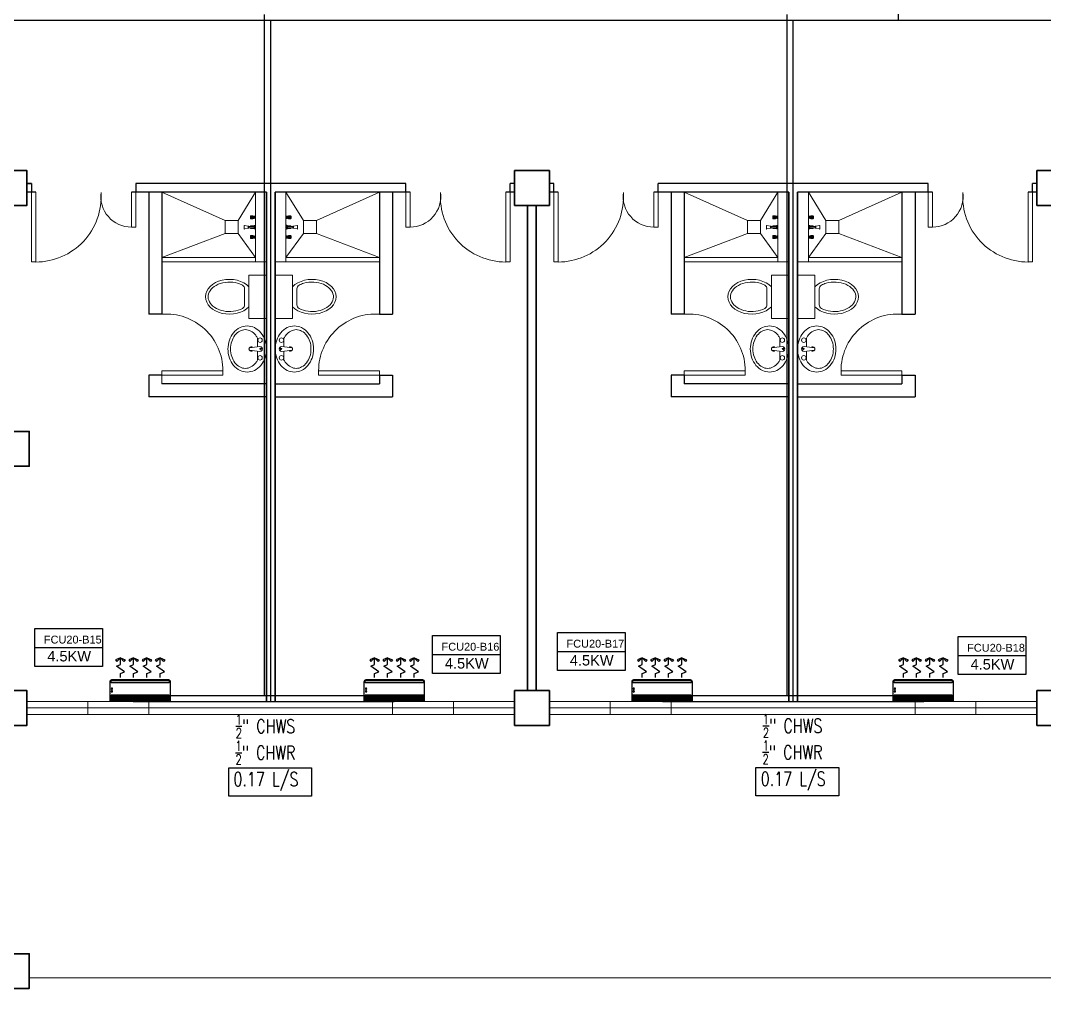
# Model space of a CAD drawing. Header units: millimetres. Extents: x 5 to 430, y 3 to 339.
# Drawn here: x 31.17 to 42.93, y 80.74 to 91.87 of the extents above; entities that cross this region are included whole.
import ezdxf

# ---------------------------------------------------------------- set-up
doc = ezdxf.new("R2010")
doc.units = ezdxf.units.MM
doc.header["$MEASUREMENT"] = 0
for name, color, linetype in [('AIR', 7, 'Continuous'), ('fcu line', 7, 'Continuous'), ('fcu return', 7, 'Continuous'), ('Legends', 7, 'Continuous'), ('pipe label', 7, 'Continuous')]:
    doc.layers.add(name, color=color, linetype=linetype)
doc.styles.add('Arch-Dim', font='simplex.shx', dxfattribs={"width": 0.75})
doc.styles.get("Standard").update_dxf_attribs({"font": 'arial.ttf'})

# ---------------------------------------------------------------- blocks, each defined once
blk = doc.blocks.new('CARRIER-S30-32 (FCD)')
at = {"layer": 'AIR'}
for p, q in [((0.825, -0.05), (-0.825, -0.05)), ((0.825, -0.075), (-0.825, -0.075)), ((0.825, -0.1), (-0.825, -0.1)), ((0.825, -0.125), (-0.825, -0.125)), ((0.825, -0.15), (-0.825, -0.15)), ((-0.6, -0.025), (-0.6, -0.175)), ((-0.4, -0.025), (-0.4, -0.175)), ((-0.2, -0.025), (-0.2, -0.175)), ((0, -0.025), (0, -0.175)), ((0.2, -0.025), (0.2, -0.175)), ((0.4, -0.025), (0.4, -0.175)), ((0.6, -0.025), (0.6, -0.175))]:
    blk.add_line(p, q, dxfattribs=at)
for points in [[(-0.8, -0.62), (0.8, -0.62, 0.414214), (0.85, -0.57), (0.85, 0), (-0.85, 0), (-0.85, -0.57, 0.414214)], [(-0.8, -0.595), (0.8, -0.595, 0.414214), (0.825, -0.57), (0.825, -0.525), (-0.825, -0.525), (-0.825, -0.57, 0.414214)]]:
    blk.add_lwpolyline(points, format="xyb", close=True, dxfattribs=at)
for points in [[(-0.825, -0.025), (0.825, -0.025), (0.825, -0.175), (-0.825, -0.175)], [(-0.664, -1.134), (-0.562, -1.239), (-0.697, -1.177)], [(-0.461, -1.134), (-0.562, -1.239), (-0.428, -1.177)], [(-0.289, -1.134), (-0.188, -1.239), (-0.322, -1.177)], [(-0.086, -1.134), (-0.188, -1.239), (-0.053, -1.177)], [(0.086, -1.134), (0.187, -1.239), (0.053, -1.177)], [(0.289, -1.134), (0.187, -1.239), (0.322, -1.177)], [(0.461, -1.134), (0.562, -1.239), (0.428, -1.177)], [(0.664, -1.134), (0.562, -1.239), (0.697, -1.177)]]:
    blk.add_lwpolyline(points, close=True, dxfattribs=at)
for points in [[(-0.562, -0.678), (-0.562, -0.794), (-0.44, -0.843), (-0.667, -0.996), (-0.562, -1.044), (-0.562, -1.239)], [(-0.188, -0.678), (-0.188, -0.794), (-0.065, -0.843), (-0.292, -0.996), (-0.188, -1.044), (-0.188, -1.239)], [(0.187, -0.678), (0.187, -0.794), (0.31, -0.843), (0.083, -0.996), (0.187, -1.044), (0.187, -1.239)], [(0.562, -0.678), (0.562, -0.794), (0.685, -0.843), (0.458, -0.996), (0.562, -1.044), (0.562, -1.239)]]:
    blk.add_lwpolyline(points, dxfattribs=at)
for centre in [(-0.8, -0.285), (-0.8, -0.36)]:
    blk.add_circle(centre, 0.0187, dxfattribs=at)

msp = doc.modelspace()

# ---------------------------------------------------------------- linework, layer by layer
at = {"color": 8, "lineweight": 25}
for p, q in [((31.291, 89.992), (31.241, 89.992)), ((31.241, 89.992), (31.291, 89.992)), ((31.291, 89.992), (31.291, 89.892)), ((35.591, 89.992), (32.491, 89.992)), ((32.491, 89.992), (32.491, 89.892)), ((35.591, 89.892), (35.591, 89.992)), ((36.841, 89.992), (36.791, 89.992)), ((36.791, 89.892), (36.791, 89.992)), ((37.291, 89.992), (37.241, 89.992)), ((37.291, 89.892), (37.291, 89.992)), ((40.091, 89.992), (38.491, 89.992)), ((38.491, 89.892), (38.491, 89.992)), ((41.591, 89.992), (39.991, 89.992)), ((41.591, 89.892), (41.591, 89.992)), ((42.841, 89.992), (42.791, 89.992)), ((42.791, 89.892), (42.791, 89.992)), ((31.341, 89.892), (31.241, 89.892)), ((33.991, 89.892), (32.441, 89.892)), ((33.991, 84.042), (33.991, 89.892)), ((33.991, 89.892), (33.991, 84.042)), ((34.091, 84.042), (34.091, 89.892)), ((34.091, 89.892), (34.091, 84.042)), ((35.641, 89.892), (34.091, 89.892)), ((36.841, 89.892), (36.741, 89.892)), ((37.341, 89.892), (37.241, 89.892)), ((39.991, 89.892), (38.441, 89.892)), ((39.991, 84.042), (39.991, 89.892)), ((39.991, 89.892), (39.991, 84.042)), ((40.091, 84.042), (40.091, 89.892)), ((40.091, 89.892), (40.091, 84.042)), ((41.641, 89.892), (40.091, 89.892)), ((42.841, 89.892), (42.741, 89.892)), ((36.991, 84.167), (36.991, 89.742)), ((36.991, 89.742), (36.991, 84.167)), ((37.091, 84.167), (37.091, 89.742)), ((37.091, 89.742), (37.091, 84.167)), ((33.991, 87.506), (33.991, 89.456))]:
    msp.add_line(p, q, dxfattribs=at)
at = {"color": 8, "lineweight": 25, "ltscale": 0.3}
for p, q in [((32.641, 89.892), (32.641, 88.492)), ((32.791, 89.892), (32.791, 88.492)), ((35.291, 89.892), (35.291, 88.492)), ((35.441, 89.892), (35.441, 88.492)), ((38.641, 89.892), (38.641, 88.492)), ((38.791, 89.892), (38.791, 88.492)), ((41.291, 89.892), (41.291, 88.492)), ((41.441, 89.892), (41.441, 88.492)), ((32.791, 88.492), (32.641, 88.492)), ((35.291, 88.492), (35.441, 88.492)), ((38.791, 88.492), (38.641, 88.492)), ((41.291, 88.492), (41.441, 88.492)), ((32.641, 87.792), (32.641, 87.542)), ((32.791, 87.792), (32.641, 87.792)), ((35.291, 87.792), (35.291, 87.692)), ((35.291, 87.792), (35.441, 87.792)), ((35.441, 87.792), (35.441, 87.542)), ((38.641, 87.792), (38.641, 87.542)), ((38.791, 87.792), (38.641, 87.792)), ((38.791, 87.792), (38.791, 87.692)), ((41.291, 87.792), (41.291, 87.692)), ((41.291, 87.792), (41.441, 87.792)), ((41.441, 87.792), (41.441, 87.542)), ((33.991, 87.692), (32.791, 87.692)), ((34.091, 87.692), (35.291, 87.692)), ((39.991, 87.692), (38.791, 87.692)), ((40.091, 87.692), (41.291, 87.692)), ((33.991, 87.542), (32.641, 87.542)), ((34.091, 87.542), (35.441, 87.542)), ((39.991, 87.542), (38.641, 87.542)), ((40.091, 87.542), (41.441, 87.542))]:
    msp.add_line(p, q, dxfattribs=at)
at = {"color": 8, "lineweight": 9}
for p, q in [((33.866, 89.892), (32.791, 89.892)), ((33.866, 89.892), (33.866, 89.092)), ((34.216, 89.892), (34.216, 89.092)), ((39.866, 89.892), (39.866, 89.092)), ((40.216, 89.892), (40.216, 89.092)), ((33.807, 89.618), (33.807, 89.592)), ((33.807, 89.618), (33.809, 89.618)), ((33.807, 89.592), (33.809, 89.592)), ((33.809, 89.618), (33.811, 89.622)), ((33.809, 89.618), (33.809, 89.592)), ((33.809, 89.592), (33.811, 89.589)), ((33.811, 89.622), (33.811, 89.589)), ((33.811, 89.622), (33.833, 89.622)), ((33.811, 89.589), (33.833, 89.589)), ((33.82, 89.618), (33.832, 89.618)), ((33.82, 89.611), (33.832, 89.611)), ((33.82, 89.599), (33.832, 89.599)), ((33.82, 89.592), (33.832, 89.592)), ((33.833, 89.622), (33.837, 89.62)), ((33.833, 89.618), (33.833, 89.611)), ((33.833, 89.592), (33.833, 89.599)), ((33.833, 89.589), (33.837, 89.591)), ((33.839, 89.619), (33.845, 89.619)), ((33.839, 89.591), (33.845, 89.591)), ((33.845, 89.619), (33.847, 89.618)), ((33.845, 89.619), (33.845, 89.591)), ((33.845, 89.591), (33.847, 89.592)), ((33.847, 89.618), (33.847, 89.592)), ((33.859, 89.617), (33.847, 89.617)), ((33.859, 89.594), (33.847, 89.594)), ((33.865, 89.622), (33.859, 89.619)), ((33.859, 89.619), (33.859, 89.592)), ((33.865, 89.588), (33.859, 89.592)), ((33.86, 89.509), (33.866, 89.521)), ((33.865, 89.622), (33.865, 89.588)), ((33.865, 89.622), (33.866, 89.622)), ((33.865, 89.588), (33.866, 89.588)), ((33.866, 89.622), (33.866, 89.588)), ((33.866, 89.521), (33.866, 89.463)), ((34.216, 89.622), (34.216, 89.588)), ((34.217, 89.622), (34.216, 89.622)), ((34.217, 89.588), (34.216, 89.588)), ((34.222, 89.509), (34.216, 89.521)), ((34.216, 89.521), (34.216, 89.463)), ((34.217, 89.622), (34.217, 89.588)), ((34.217, 89.622), (34.224, 89.619)), ((34.217, 89.588), (34.224, 89.592)), ((34.224, 89.619), (34.224, 89.592)), ((34.224, 89.617), (34.235, 89.617)), ((34.224, 89.594), (34.235, 89.594)), ((34.238, 89.619), (34.235, 89.618)), ((34.235, 89.618), (34.235, 89.592)), ((34.238, 89.591), (34.235, 89.592)), ((34.238, 89.619), (34.238, 89.591)), ((34.244, 89.619), (34.238, 89.619)), ((34.244, 89.591), (34.238, 89.591)), ((34.25, 89.622), (34.245, 89.62)), ((34.25, 89.589), (34.245, 89.591)), ((34.271, 89.622), (34.25, 89.622)), ((34.25, 89.618), (34.25, 89.611)), ((34.25, 89.592), (34.25, 89.599)), ((34.271, 89.589), (34.25, 89.589)), ((34.263, 89.618), (34.251, 89.618)), ((34.263, 89.611), (34.251, 89.611)), ((34.263, 89.599), (34.251, 89.599)), ((34.263, 89.592), (34.251, 89.592)), ((34.271, 89.622), (34.271, 89.589)), ((34.273, 89.618), (34.271, 89.622)), ((34.273, 89.592), (34.271, 89.589)), ((34.273, 89.618), (34.273, 89.592)), ((34.275, 89.618), (34.273, 89.618)), ((34.275, 89.592), (34.273, 89.592)), ((34.275, 89.618), (34.275, 89.592)), ((39.807, 89.618), (39.807, 89.592)), ((39.807, 89.618), (39.809, 89.618)), ((39.807, 89.592), (39.809, 89.592)), ((39.809, 89.618), (39.811, 89.622)), ((39.809, 89.618), (39.809, 89.592)), ((39.809, 89.592), (39.811, 89.589)), ((39.811, 89.622), (39.811, 89.589)), ((39.811, 89.622), (39.833, 89.622)), ((39.811, 89.589), (39.833, 89.589)), ((39.82, 89.618), (39.832, 89.618)), ((39.82, 89.611), (39.832, 89.611)), ((39.82, 89.599), (39.832, 89.599)), ((39.82, 89.592), (39.832, 89.592)), ((39.833, 89.622), (39.837, 89.62)), ((39.833, 89.618), (39.833, 89.611)), ((39.833, 89.592), (39.833, 89.599)), ((39.833, 89.589), (39.837, 89.591)), ((39.839, 89.619), (39.845, 89.619)), ((39.839, 89.591), (39.845, 89.591)), ((39.845, 89.619), (39.847, 89.618)), ((39.845, 89.619), (39.845, 89.591)), ((39.845, 89.591), (39.847, 89.592)), ((39.847, 89.618), (39.847, 89.592)), ((39.859, 89.617), (39.847, 89.617)), ((39.859, 89.594), (39.847, 89.594)), ((39.865, 89.622), (39.859, 89.619)), ((39.859, 89.619), (39.859, 89.592)), ((39.865, 89.588), (39.859, 89.592)), ((39.86, 89.509), (39.866, 89.521)), ((39.865, 89.622), (39.865, 89.588)), ((39.865, 89.622), (39.866, 89.622)), ((39.865, 89.588), (39.866, 89.588)), ((39.866, 89.622), (39.866, 89.588)), ((39.866, 89.521), (39.866, 89.463)), ((40.216, 89.622), (40.216, 89.588)), ((40.217, 89.622), (40.216, 89.622)), ((40.217, 89.588), (40.216, 89.588)), ((40.222, 89.509), (40.216, 89.521)), ((40.216, 89.521), (40.216, 89.463)), ((40.217, 89.622), (40.217, 89.588)), ((40.217, 89.622), (40.224, 89.619)), ((40.217, 89.588), (40.224, 89.592)), ((40.224, 89.619), (40.224, 89.592)), ((40.224, 89.617), (40.235, 89.617)), ((40.224, 89.594), (40.235, 89.594)), ((40.238, 89.619), (40.235, 89.618)), ((40.235, 89.618), (40.235, 89.592)), ((40.238, 89.591), (40.235, 89.592)), ((40.238, 89.619), (40.238, 89.591)), ((40.244, 89.619), (40.238, 89.619)), ((40.244, 89.591), (40.238, 89.591)), ((40.25, 89.622), (40.245, 89.62)), ((40.25, 89.589), (40.245, 89.591)), ((40.271, 89.622), (40.25, 89.622)), ((40.25, 89.618), (40.25, 89.611)), ((40.25, 89.592), (40.25, 89.599)), ((40.271, 89.589), (40.25, 89.589)), ((40.263, 89.618), (40.251, 89.618)), ((40.263, 89.611), (40.251, 89.611)), ((40.263, 89.599), (40.251, 89.599)), ((40.263, 89.592), (40.251, 89.592)), ((40.271, 89.622), (40.271, 89.589)), ((40.273, 89.618), (40.271, 89.622)), ((40.273, 89.592), (40.271, 89.589)), ((40.273, 89.618), (40.273, 89.592)), ((40.275, 89.618), (40.273, 89.618)), ((40.275, 89.592), (40.273, 89.592)), ((40.275, 89.618), (40.275, 89.592)), ((33.734, 89.472), (33.734, 89.511)), ((33.781, 89.504), (33.739, 89.512)), ((33.781, 89.479), (33.739, 89.471)), ((33.788, 89.504), (33.781, 89.504)), ((33.781, 89.504), (33.781, 89.479)), ((33.781, 89.504), (33.781, 89.479)), ((33.781, 89.479), (33.788, 89.479)), ((33.788, 89.479), (33.788, 89.504)), ((33.788, 89.499), (33.851, 89.499)), ((33.851, 89.484), (33.788, 89.484)), ((33.807, 89.505), (33.807, 89.499)), ((33.807, 89.505), (33.809, 89.505)), ((33.807, 89.484), (33.807, 89.479)), ((33.807, 89.479), (33.809, 89.479)), ((33.809, 89.505), (33.811, 89.508)), ((33.809, 89.505), (33.809, 89.499)), ((33.809, 89.484), (33.809, 89.479)), ((33.809, 89.479), (33.811, 89.475)), ((33.811, 89.508), (33.811, 89.499)), ((33.811, 89.508), (33.833, 89.508)), ((33.811, 89.484), (33.811, 89.475)), ((33.811, 89.475), (33.833, 89.475)), ((33.82, 89.505), (33.832, 89.505)), ((33.82, 89.478), (33.832, 89.478)), ((33.833, 89.508), (33.837, 89.506)), ((33.833, 89.505), (33.833, 89.499)), ((33.833, 89.478), (33.833, 89.484)), ((33.833, 89.475), (33.837, 89.477)), ((33.839, 89.506), (33.845, 89.506)), ((33.839, 89.478), (33.845, 89.478)), ((33.845, 89.506), (33.845, 89.499)), ((33.845, 89.506), (33.847, 89.505)), ((33.845, 89.484), (33.845, 89.478)), ((33.845, 89.478), (33.847, 89.478)), ((33.847, 89.505), (33.847, 89.499)), ((33.851, 89.503), (33.847, 89.503)), ((33.847, 89.484), (33.847, 89.478)), ((33.851, 89.48), (33.847, 89.48)), ((33.851, 89.474), (33.851, 89.509)), ((33.851, 89.509), (33.86, 89.509)), ((33.851, 89.499), (33.851, 89.484)), ((33.86, 89.474), (33.851, 89.474)), ((33.86, 89.474), (33.86, 89.509)), ((33.86, 89.509), (33.86, 89.474)), ((33.866, 89.463), (33.86, 89.474)), ((34.216, 89.463), (34.222, 89.474)), ((34.222, 89.474), (34.222, 89.509)), ((34.232, 89.509), (34.222, 89.509)), ((34.222, 89.509), (34.222, 89.474)), ((34.222, 89.474), (34.232, 89.474)), ((34.232, 89.474), (34.232, 89.509)), ((34.232, 89.503), (34.235, 89.503)), ((34.294, 89.499), (34.232, 89.499)), ((34.232, 89.499), (34.232, 89.484)), ((34.232, 89.484), (34.294, 89.484)), ((34.232, 89.48), (34.235, 89.48)), ((34.238, 89.506), (34.235, 89.505)), ((34.235, 89.505), (34.235, 89.499)), ((34.235, 89.484), (34.235, 89.478)), ((34.238, 89.478), (34.235, 89.478)), ((34.238, 89.506), (34.238, 89.499)), ((34.244, 89.506), (34.238, 89.506)), ((34.238, 89.484), (34.238, 89.478)), ((34.244, 89.478), (34.238, 89.478)), ((34.25, 89.508), (34.245, 89.506)), ((34.25, 89.475), (34.245, 89.477)), ((34.271, 89.508), (34.25, 89.508)), ((34.25, 89.505), (34.25, 89.499)), ((34.25, 89.478), (34.25, 89.484)), ((34.271, 89.475), (34.25, 89.475)), ((34.263, 89.505), (34.251, 89.505)), ((34.263, 89.478), (34.251, 89.478)), ((34.271, 89.508), (34.271, 89.499)), ((34.273, 89.505), (34.271, 89.508)), ((34.271, 89.484), (34.271, 89.475)), ((34.273, 89.479), (34.271, 89.475)), ((34.273, 89.505), (34.273, 89.499)), ((34.275, 89.505), (34.273, 89.505)), ((34.273, 89.484), (34.273, 89.479)), ((34.275, 89.479), (34.273, 89.479)), ((34.275, 89.505), (34.275, 89.499)), ((34.275, 89.484), (34.275, 89.479)), ((34.294, 89.504), (34.302, 89.504)), ((34.294, 89.479), (34.294, 89.504)), ((34.302, 89.479), (34.294, 89.479)), ((34.302, 89.504), (34.343, 89.512)), ((34.302, 89.504), (34.302, 89.479)), ((34.302, 89.504), (34.302, 89.479)), ((34.302, 89.479), (34.343, 89.471)), ((34.348, 89.472), (34.348, 89.511)), ((39.734, 89.472), (39.734, 89.511)), ((39.781, 89.504), (39.739, 89.512)), ((39.781, 89.479), (39.739, 89.471)), ((39.788, 89.504), (39.781, 89.504)), ((39.781, 89.504), (39.781, 89.479)), ((39.781, 89.504), (39.781, 89.479)), ((39.781, 89.479), (39.788, 89.479)), ((39.788, 89.479), (39.788, 89.504)), ((39.788, 89.499), (39.851, 89.499)), ((39.851, 89.484), (39.788, 89.484)), ((39.807, 89.505), (39.807, 89.499)), ((39.807, 89.505), (39.809, 89.505)), ((39.807, 89.484), (39.807, 89.479)), ((39.807, 89.479), (39.809, 89.479)), ((39.809, 89.505), (39.811, 89.508)), ((39.809, 89.505), (39.809, 89.499)), ((39.809, 89.484), (39.809, 89.479)), ((39.809, 89.479), (39.811, 89.475)), ((39.811, 89.508), (39.811, 89.499)), ((39.811, 89.508), (39.833, 89.508)), ((39.811, 89.484), (39.811, 89.475)), ((39.811, 89.475), (39.833, 89.475)), ((39.82, 89.505), (39.832, 89.505)), ((39.82, 89.478), (39.832, 89.478)), ((39.833, 89.508), (39.837, 89.506)), ((39.833, 89.505), (39.833, 89.499)), ((39.833, 89.478), (39.833, 89.484)), ((39.833, 89.475), (39.837, 89.477)), ((39.839, 89.506), (39.845, 89.506)), ((39.839, 89.478), (39.845, 89.478)), ((39.845, 89.506), (39.845, 89.499)), ((39.845, 89.506), (39.847, 89.505)), ((39.845, 89.484), (39.845, 89.478)), ((39.845, 89.478), (39.847, 89.478)), ((39.847, 89.505), (39.847, 89.499)), ((39.851, 89.503), (39.847, 89.503)), ((39.847, 89.484), (39.847, 89.478)), ((39.851, 89.48), (39.847, 89.48)), ((39.851, 89.474), (39.851, 89.509)), ((39.851, 89.509), (39.86, 89.509)), ((39.851, 89.499), (39.851, 89.484)), ((39.86, 89.474), (39.851, 89.474)), ((39.86, 89.474), (39.86, 89.509)), ((39.86, 89.509), (39.86, 89.474)), ((39.866, 89.463), (39.86, 89.474)), ((40.216, 89.463), (40.222, 89.474)), ((40.222, 89.474), (40.222, 89.509)), ((40.232, 89.509), (40.222, 89.509)), ((40.222, 89.509), (40.222, 89.474)), ((40.222, 89.474), (40.232, 89.474)), ((40.232, 89.474), (40.232, 89.509)), ((40.232, 89.503), (40.235, 89.503)), ((40.294, 89.499), (40.232, 89.499)), ((40.232, 89.499), (40.232, 89.484)), ((40.232, 89.484), (40.294, 89.484)), ((40.232, 89.48), (40.235, 89.48)), ((40.238, 89.506), (40.235, 89.505)), ((40.235, 89.505), (40.235, 89.499)), ((40.235, 89.484), (40.235, 89.478)), ((40.238, 89.478), (40.235, 89.478)), ((40.238, 89.506), (40.238, 89.499)), ((40.244, 89.506), (40.238, 89.506)), ((40.238, 89.484), (40.238, 89.478)), ((40.244, 89.478), (40.238, 89.478)), ((40.25, 89.508), (40.245, 89.506)), ((40.25, 89.475), (40.245, 89.477)), ((40.271, 89.508), (40.25, 89.508)), ((40.25, 89.505), (40.25, 89.499)), ((40.25, 89.478), (40.25, 89.484)), ((40.271, 89.475), (40.25, 89.475)), ((40.263, 89.505), (40.251, 89.505)), ((40.263, 89.478), (40.251, 89.478)), ((40.271, 89.508), (40.271, 89.499)), ((40.273, 89.505), (40.271, 89.508)), ((40.271, 89.484), (40.271, 89.475)), ((40.273, 89.479), (40.271, 89.475)), ((40.273, 89.505), (40.273, 89.499)), ((40.275, 89.505), (40.273, 89.505)), ((40.273, 89.484), (40.273, 89.479)), ((40.275, 89.479), (40.273, 89.479)), ((40.275, 89.505), (40.275, 89.499)), ((40.275, 89.484), (40.275, 89.479)), ((40.294, 89.504), (40.302, 89.504)), ((40.294, 89.479), (40.294, 89.504)), ((40.302, 89.479), (40.294, 89.479)), ((40.302, 89.504), (40.343, 89.512)), ((40.302, 89.504), (40.302, 89.479)), ((40.302, 89.504), (40.302, 89.479)), ((40.302, 89.479), (40.343, 89.471)), ((40.348, 89.472), (40.348, 89.511)), ((33.807, 89.391), (33.809, 89.391)), ((33.807, 89.391), (33.807, 89.365)), ((33.807, 89.365), (33.809, 89.365)), ((33.809, 89.391), (33.811, 89.395)), ((33.809, 89.391), (33.809, 89.365)), ((33.809, 89.365), (33.811, 89.361)), ((33.811, 89.395), (33.833, 89.395)), ((33.811, 89.395), (33.811, 89.361)), ((33.811, 89.361), (33.833, 89.361)), ((33.82, 89.391), (33.832, 89.391)), ((33.82, 89.384), (33.832, 89.384)), ((33.82, 89.372), (33.832, 89.372)), ((33.82, 89.365), (33.832, 89.365)), ((33.833, 89.395), (33.837, 89.392)), ((33.833, 89.391), (33.833, 89.384)), ((33.833, 89.365), (33.833, 89.372)), ((33.833, 89.361), (33.837, 89.363)), ((33.839, 89.392), (33.845, 89.392)), ((33.839, 89.364), (33.845, 89.364)), ((33.845, 89.392), (33.845, 89.364)), ((33.845, 89.392), (33.847, 89.391)), ((33.845, 89.364), (33.847, 89.365)), ((33.847, 89.391), (33.847, 89.365)), ((33.859, 89.389), (33.847, 89.389)), ((33.859, 89.367), (33.847, 89.367)), ((33.865, 89.395), (33.859, 89.392)), ((33.859, 89.392), (33.859, 89.364)), ((33.865, 89.361), (33.859, 89.364)), ((33.865, 89.395), (33.866, 89.395)), ((33.865, 89.395), (33.865, 89.361)), ((33.865, 89.361), (33.866, 89.361)), ((33.866, 89.395), (33.866, 89.361)), ((34.217, 89.395), (34.216, 89.395)), ((34.216, 89.395), (34.216, 89.361)), ((34.217, 89.361), (34.216, 89.361)), ((34.217, 89.395), (34.224, 89.392)), ((34.217, 89.395), (34.217, 89.361)), ((34.217, 89.361), (34.224, 89.364)), ((34.224, 89.392), (34.224, 89.364)), ((34.224, 89.389), (34.235, 89.389)), ((34.224, 89.367), (34.235, 89.367)), ((34.238, 89.392), (34.235, 89.391)), ((34.235, 89.391), (34.235, 89.365)), ((34.238, 89.364), (34.235, 89.365)), ((34.244, 89.392), (34.238, 89.392)), ((34.238, 89.392), (34.238, 89.364)), ((34.244, 89.364), (34.238, 89.364)), ((34.25, 89.395), (34.245, 89.392)), ((34.25, 89.361), (34.245, 89.363)), ((34.271, 89.395), (34.25, 89.395)), ((34.25, 89.391), (34.25, 89.384)), ((34.25, 89.365), (34.25, 89.372)), ((34.271, 89.361), (34.25, 89.361)), ((34.263, 89.391), (34.251, 89.391)), ((34.263, 89.384), (34.251, 89.384)), ((34.263, 89.372), (34.251, 89.372)), ((34.263, 89.365), (34.251, 89.365)), ((34.273, 89.391), (34.271, 89.395)), ((34.271, 89.395), (34.271, 89.361)), ((34.273, 89.365), (34.271, 89.361)), ((34.275, 89.391), (34.273, 89.391)), ((34.273, 89.391), (34.273, 89.365)), ((34.275, 89.365), (34.273, 89.365)), ((34.275, 89.391), (34.275, 89.365)), ((39.807, 89.391), (39.809, 89.391)), ((39.807, 89.391), (39.807, 89.365)), ((39.807, 89.365), (39.809, 89.365)), ((39.809, 89.391), (39.811, 89.395)), ((39.809, 89.391), (39.809, 89.365)), ((39.809, 89.365), (39.811, 89.361)), ((39.811, 89.395), (39.833, 89.395)), ((39.811, 89.395), (39.811, 89.361)), ((39.811, 89.361), (39.833, 89.361)), ((39.82, 89.391), (39.832, 89.391)), ((39.82, 89.384), (39.832, 89.384)), ((39.82, 89.372), (39.832, 89.372)), ((39.82, 89.365), (39.832, 89.365)), ((39.833, 89.395), (39.837, 89.392)), ((39.833, 89.391), (39.833, 89.384)), ((39.833, 89.365), (39.833, 89.372)), ((39.833, 89.361), (39.837, 89.363)), ((39.839, 89.392), (39.845, 89.392)), ((39.839, 89.364), (39.845, 89.364)), ((39.845, 89.392), (39.845, 89.364)), ((39.845, 89.392), (39.847, 89.391)), ((39.845, 89.364), (39.847, 89.365)), ((39.847, 89.391), (39.847, 89.365)), ((39.859, 89.389), (39.847, 89.389)), ((39.859, 89.367), (39.847, 89.367)), ((39.865, 89.395), (39.859, 89.392)), ((39.859, 89.392), (39.859, 89.364)), ((39.865, 89.361), (39.859, 89.364)), ((39.865, 89.395), (39.866, 89.395)), ((39.865, 89.395), (39.865, 89.361)), ((39.865, 89.361), (39.866, 89.361)), ((39.866, 89.395), (39.866, 89.361)), ((40.217, 89.395), (40.216, 89.395)), ((40.216, 89.395), (40.216, 89.361)), ((40.217, 89.361), (40.216, 89.361)), ((40.217, 89.395), (40.224, 89.392)), ((40.217, 89.395), (40.217, 89.361)), ((40.217, 89.361), (40.224, 89.364)), ((40.224, 89.392), (40.224, 89.364)), ((40.224, 89.389), (40.235, 89.389)), ((40.224, 89.367), (40.235, 89.367)), ((40.238, 89.392), (40.235, 89.391)), ((40.235, 89.391), (40.235, 89.365)), ((40.238, 89.364), (40.235, 89.365)), ((40.244, 89.392), (40.238, 89.392)), ((40.238, 89.392), (40.238, 89.364)), ((40.244, 89.364), (40.238, 89.364)), ((40.25, 89.395), (40.245, 89.392)), ((40.25, 89.361), (40.245, 89.363)), ((40.271, 89.395), (40.25, 89.395)), ((40.25, 89.391), (40.25, 89.384)), ((40.25, 89.365), (40.25, 89.372)), ((40.271, 89.361), (40.25, 89.361)), ((40.263, 89.391), (40.251, 89.391)), ((40.263, 89.384), (40.251, 89.384)), ((40.263, 89.372), (40.251, 89.372)), ((40.263, 89.365), (40.251, 89.365)), ((40.273, 89.391), (40.271, 89.395)), ((40.271, 89.395), (40.271, 89.361)), ((40.273, 89.365), (40.271, 89.361)), ((40.275, 89.391), (40.273, 89.391)), ((40.273, 89.391), (40.273, 89.365)), ((40.275, 89.365), (40.273, 89.365)), ((40.275, 89.391), (40.275, 89.365)), ((33.991, 88.942), (33.791, 88.942)), ((33.791, 88.942), (33.791, 88.442)), ((33.991, 88.442), (33.991, 88.942)), ((34.091, 88.942), (34.291, 88.942)), ((34.091, 88.442), (34.091, 88.942)), ((34.291, 88.942), (34.291, 88.442)), ((39.991, 88.942), (39.791, 88.942)), ((39.791, 88.942), (39.791, 88.442)), ((39.991, 88.442), (39.991, 88.942)), ((40.091, 88.942), (40.291, 88.942)), ((40.091, 88.442), (40.091, 88.942)), ((40.291, 88.942), (40.291, 88.442)), ((33.741, 88.782), (33.741, 88.601)), ((34.341, 88.782), (34.341, 88.601)), ((39.741, 88.782), (39.741, 88.601)), ((40.341, 88.782), (40.341, 88.601)), ((33.791, 88.442), (33.991, 88.442)), ((34.291, 88.442), (34.091, 88.442)), ((39.791, 88.442), (39.991, 88.442)), ((40.291, 88.442), (40.091, 88.442)), ((33.793, 88.106), (33.915, 88.119)), ((33.889, 88.116), (33.889, 88.218)), ((34.289, 88.106), (34.167, 88.119)), ((34.193, 88.116), (34.193, 88.218)), ((39.793, 88.106), (39.915, 88.119)), ((39.889, 88.116), (39.889, 88.218)), ((40.091, 88.142), (40.091, 86.042)), ((40.289, 88.106), (40.167, 88.119)), ((40.193, 88.116), (40.193, 88.218)), ((33.793, 88.077), (33.915, 88.064)), ((34.289, 88.077), (34.167, 88.064)), ((39.793, 88.077), (39.915, 88.064)), ((40.289, 88.077), (40.167, 88.064)), ((31.241, 84.042), (33.991, 84.042)), ((31.241, 84.042), (31.241, 83.892)), ((31.941, 84.042), (31.941, 83.892)), ((32.641, 83.892), (32.641, 84.042)), ((33.991, 84.042), (34.091, 84.042)), ((34.091, 84.042), (36.841, 84.042)), ((35.441, 84.042), (35.441, 83.892)), ((36.141, 84.042), (36.141, 83.892)), ((36.841, 83.892), (36.841, 84.042)), ((37.241, 84.042), (39.991, 84.042)), ((37.241, 84.042), (37.241, 83.892)), ((37.941, 84.042), (37.941, 83.892)), ((38.641, 83.892), (38.641, 84.042)), ((39.991, 84.042), (40.091, 84.042)), ((42.841, 84.042), (40.091, 84.042)), ((41.441, 84.042), (41.441, 83.892)), ((42.141, 84.042), (42.141, 83.892)), ((42.841, 83.892), (42.841, 84.042)), ((32.641, 83.967), (31.241, 83.967)), ((31.241, 83.892), (34.091, 83.892)), ((32.641, 83.967), (35.441, 83.967)), ((33.991, 83.892), (36.841, 83.892)), ((36.841, 83.967), (35.441, 83.967)), ((38.641, 83.967), (37.241, 83.967)), ((37.241, 83.892), (40.091, 83.892)), ((38.641, 83.967), (41.441, 83.967)), ((42.841, 83.892), (40.091, 83.892)), ((42.841, 83.967), (41.441, 83.967)), ((46.591, 80.867), (31.266, 80.867))]:
    msp.add_line(p, q, dxfattribs=at)
at = {"color": 8, "lineweight": 9, "ltscale": 0.3}
for p, q in [((33.516, 89.567), (32.791, 89.892)), ((33.666, 89.567), (33.866, 89.892)), ((34.416, 89.567), (34.216, 89.892)), ((34.566, 89.567), (35.291, 89.892)), ((39.516, 89.567), (38.791, 89.892)), ((39.666, 89.567), (39.866, 89.892)), ((40.416, 89.567), (40.216, 89.892)), ((40.566, 89.567), (41.291, 89.892)), ((33.516, 89.417), (32.791, 89.142)), ((33.666, 89.417), (33.866, 89.142)), ((34.416, 89.417), (34.216, 89.142)), ((34.566, 89.417), (35.291, 89.142)), ((39.516, 89.417), (38.791, 89.142)), ((39.666, 89.417), (39.866, 89.142)), ((40.416, 89.417), (40.216, 89.142)), ((40.566, 89.417), (41.291, 89.142))]:
    msp.add_line(p, q, dxfattribs=at)
at = {"color": 8, "lineweight": 13, "ltscale": 0.3}
msp.add_line((32.791, 87.792), (32.791, 87.692), dxfattribs=at)
at = {"color": 8, "lineweight": 35}
for points in [[(30.841, 90.142), (31.241, 90.142), (31.241, 89.742), (30.841, 89.742)], [(36.841, 90.142), (37.241, 90.142), (37.241, 89.742), (36.841, 89.742)], [(42.841, 90.142), (43.241, 90.142), (43.241, 89.742), (42.841, 89.742)], [(30.866, 87.144), (31.266, 87.144), (31.266, 86.744), (30.866, 86.744)], [(30.841, 84.167), (31.241, 84.167), (31.241, 83.767), (30.841, 83.767)], [(36.841, 84.167), (37.241, 84.167), (37.241, 83.767), (36.841, 83.767)], [(42.841, 84.167), (43.241, 84.167), (43.241, 83.767), (42.841, 83.767)], [(30.866, 81.144), (31.266, 81.144), (31.266, 80.744), (30.866, 80.744)]]:
    msp.add_lwpolyline(points, close=True, dxfattribs=at)
at = {"color": 8, "lineweight": 13, "ltscale": 0.03}
for points in [[(31.341, 89.892), (31.291, 89.892), (31.291, 89.092), (31.341, 89.092)], [(32.491, 89.892), (32.441, 89.892), (32.441, 89.492), (32.491, 89.492)], [(35.591, 89.892), (35.641, 89.892), (35.641, 89.492), (35.591, 89.492)], [(36.741, 89.892), (36.791, 89.892), (36.791, 89.092), (36.741, 89.092)], [(37.341, 89.892), (37.291, 89.892), (37.291, 89.092), (37.341, 89.092)], [(38.491, 89.892), (38.441, 89.892), (38.441, 89.492), (38.491, 89.492)], [(41.591, 89.892), (41.641, 89.892), (41.641, 89.492), (41.591, 89.492)], [(42.741, 89.892), (42.791, 89.892), (42.791, 89.092), (42.741, 89.092)], [(32.791, 87.792), (32.791, 87.842), (33.491, 87.842), (33.491, 87.792)], [(35.291, 87.792), (35.291, 87.842), (34.591, 87.842), (34.591, 87.792)], [(38.791, 87.792), (38.791, 87.842), (39.491, 87.842), (39.491, 87.792)], [(41.291, 87.792), (41.291, 87.842), (40.591, 87.842), (40.591, 87.792)]]:
    msp.add_lwpolyline(points, close=True, dxfattribs=at)
at = {"color": 8, "lineweight": 9, "ltscale": 0.03}
for points in [[(33.666, 89.417), (33.666, 89.567), (33.516, 89.567), (33.516, 89.417)], [(34.416, 89.417), (34.416, 89.567), (34.566, 89.567), (34.566, 89.417)], [(39.666, 89.417), (39.666, 89.567), (39.516, 89.567), (39.516, 89.417)], [(40.416, 89.417), (40.416, 89.567), (40.566, 89.567), (40.566, 89.417)]]:
    msp.add_lwpolyline(points, close=True, dxfattribs=at)
at = {"color": 8, "lineweight": 9, "ltscale": 0.3}
for points in [[(33.866, 89.142), (32.791, 89.142), (32.791, 89.092), (33.991, 89.092), (33.991, 89.092)], [(34.216, 89.142), (35.291, 89.142), (35.291, 89.092), (34.091, 89.092), (34.091, 89.092)], [(39.866, 89.142), (38.791, 89.142), (38.791, 89.092), (39.991, 89.092), (39.991, 89.092)], [(40.216, 89.142), (41.291, 89.142), (41.291, 89.092), (40.091, 89.092), (40.091, 89.092)]]:
    msp.add_lwpolyline(points, dxfattribs=at)
at = {"color": 8, "lineweight": 9}
for points in [[(33.77, 88.357, 0.11576), (33.688, 88.337, 0.104047), (33.614, 88.279, 0.090875), (33.567, 88.195, 0.083344), (33.549, 88.092, 0.083344), (33.567, 87.988, 0.090875), (33.614, 87.904, 0.104047), (33.688, 87.846, 0.11576), (33.77, 87.827, 0.11576), (33.853, 87.846, 0.104047), (33.926, 87.904, 0.090875), (33.974, 87.988, 0.083344), (33.991, 88.092, 0.083344), (33.974, 88.195, 0.090875), (33.926, 88.279, 0.104047), (33.853, 88.337, 0.11576)], [(34.312, 88.357, -0.11576), (34.395, 88.337, -0.104047), (34.468, 88.279, -0.090875), (34.516, 88.195, -0.083344), (34.533, 88.092, -0.083344), (34.516, 87.988, -0.090875), (34.468, 87.904, -0.104047), (34.395, 87.846, -0.11576), (34.312, 87.827, -0.11576), (34.23, 87.846, -0.104047), (34.156, 87.904, -0.090875), (34.109, 87.988, -0.083344), (34.091, 88.092, -0.083344), (34.109, 88.195, -0.090875), (34.156, 88.279, -0.104047), (34.23, 88.337, -0.11576)], [(39.77, 88.357, 0.11576), (39.688, 88.337, 0.104047), (39.614, 88.279, 0.090875), (39.567, 88.195, 0.083344), (39.549, 88.092, 0.083344), (39.567, 87.988, 0.090875), (39.614, 87.904, 0.104047), (39.688, 87.846, 0.11576), (39.77, 87.827, 0.11576), (39.853, 87.846, 0.104047), (39.926, 87.904, 0.090875), (39.974, 87.988, 0.083344), (39.991, 88.092, 0.083344), (39.974, 88.195, 0.090875), (39.926, 88.279, 0.104047), (39.853, 88.337, 0.11576)], [(40.312, 88.357, -0.11576), (40.395, 88.337, -0.104047), (40.468, 88.279, -0.090875), (40.516, 88.195, -0.083344), (40.533, 88.092, -0.083344), (40.516, 87.988, -0.090875), (40.468, 87.904, -0.104047), (40.395, 87.846, -0.11576), (40.312, 87.827, -0.11576), (40.23, 87.846, -0.104047), (40.156, 87.904, -0.090875), (40.109, 87.988, -0.083344), (40.091, 88.092, -0.083344), (40.109, 88.195, -0.090875), (40.156, 88.279, -0.104047), (40.23, 88.337, -0.11576)]]:
    msp.add_lwpolyline(points, format="xyb", close=True, dxfattribs=at)
for points in [[(33.749, 88.314, 0.124838), (33.687, 88.298, 0.105788), (33.629, 88.249, 0.086697), (33.593, 88.179, 0.076776), (33.579, 88.092, 0.076776), (33.593, 88.004, 0.086697), (33.629, 87.934, 0.105788), (33.687, 87.885, 0.124838), (33.749, 87.869, 0.124838), (33.812, 87.885, 0.105788), (33.869, 87.934, 0.040067), (33.889, 87.965), (33.889, 88.067, 0.040067)], [(34.333, 88.314, -0.124838), (34.396, 88.298, -0.105788), (34.453, 88.249, -0.086697), (34.49, 88.179, -0.076776), (34.503, 88.092, -0.076776), (34.49, 88.004, -0.086697), (34.453, 87.934, -0.105788), (34.396, 87.885, -0.124838), (34.333, 87.869, -0.124838), (34.271, 87.885, -0.105788), (34.213, 87.934, -0.040067), (34.193, 87.965), (34.193, 88.067, -0.040067)], [(39.749, 88.314, 0.124838), (39.687, 88.298, 0.105788), (39.629, 88.249, 0.086697), (39.593, 88.179, 0.076776), (39.579, 88.092, 0.076776), (39.593, 88.004, 0.086697), (39.629, 87.934, 0.105788), (39.687, 87.885, 0.124838), (39.749, 87.869, 0.124838), (39.812, 87.885, 0.105788), (39.869, 87.934, 0.040067), (39.889, 87.965), (39.889, 88.067, 0.040067)], [(40.333, 88.314, -0.124838), (40.396, 88.298, -0.105788), (40.453, 88.249, -0.086697), (40.49, 88.179, -0.076776), (40.503, 88.092, -0.076776), (40.49, 88.004, -0.086697), (40.453, 87.934, -0.105788), (40.396, 87.885, -0.124838), (40.333, 87.869, -0.124838), (40.271, 87.885, -0.105788), (40.213, 87.934, -0.040067), (40.193, 87.965), (40.193, 88.067, -0.040067)]]:
    msp.add_lwpolyline(points, format="xyb", dxfattribs=at)
for centre, radius in [((33.918, 88.193), 0.0255), ((34.164, 88.193), 0.0255), ((39.918, 88.193), 0.0255), ((40.164, 88.193), 0.0255), ((33.918, 87.99), 0.0255), ((33.925, 88.092), 0.0095), ((34.164, 87.99), 0.0255), ((34.158, 88.092), 0.0095), ((39.918, 87.99), 0.0255), ((39.925, 88.092), 0.0095), ((40.164, 87.99), 0.0255), ((40.158, 88.092), 0.0095)]:
    msp.add_circle(centre, radius, dxfattribs=at)
at = {"color": 8, "lineweight": 13, "ltscale": 0.03}
for centre, radius, start, end in [((31.341, 89.843), 0.752, 270, 3.6952), ((32.441, 89.845), 0.353, 172.3719, 270), ((35.641, 89.845), 0.353, 270, 7.6281), ((36.741, 89.843), 0.752, 176.3048, 270), ((37.341, 89.843), 0.752, 270, 3.6952), ((38.441, 89.845), 0.353, 172.3719, 270), ((41.641, 89.845), 0.353, 270, 7.6281), ((42.741, 89.843), 0.752, 176.3048, 270), ((32.839, 87.842), 0.652, 0, 94.2422), ((35.243, 87.842), 0.652, 85.7578, 180), ((38.839, 87.842), 0.652, 0, 94.2422), ((41.243, 87.842), 0.652, 85.7578, 180)]:
    msp.add_arc(centre, radius, start, end, dxfattribs=at)
at = {"color": 8, "lineweight": 9}
for centre, radius, start, end in [((33.691, 88.782), 0.05, 0, 61.8499), ((34.391, 88.782), 0.05, 118.1501, 180), ((39.691, 88.782), 0.05, 0, 61.8499), ((40.391, 88.782), 0.05, 118.1501, 180), ((33.691, 88.601), 0.05, 298.0084, 360), ((34.391, 88.601), 0.05, 180, 241.9916), ((39.691, 88.601), 0.05, 298.0084, 360), ((40.391, 88.601), 0.05, 180, 241.9916), ((33.749, 88.183), 0.131, 61.5364, 90), ((33.725, 88.139), 0.181, 37.3815, 61.5364), ((33.688, 88.11), 0.228, 28.2037, 37.3815), ((34.394, 88.11), 0.228, 142.6185, 151.7963), ((34.357, 88.139), 0.181, 118.4636, 142.6185), ((34.333, 88.183), 0.131, 90, 118.4636), ((39.749, 88.183), 0.131, 61.5364, 90), ((39.725, 88.139), 0.181, 37.3815, 61.5364), ((39.688, 88.11), 0.228, 28.2037, 37.3815), ((40.394, 88.11), 0.228, 142.6185, 151.7963), ((40.357, 88.139), 0.181, 118.4636, 142.6185), ((40.333, 88.183), 0.131, 90, 118.4636), ((33.887, 88.092), 0.0948, 171.2026, 188.7974), ((33.816, 88.092), 0.025, 48.7978, 143.6932), ((33.918, 88.092), 0.028, 263.7545, 96.2455), ((34.164, 88.092), 0.028, 83.7545, 276.2455), ((34.266, 88.092), 0.025, 36.3068, 131.2022), ((34.195, 88.092), 0.0948, 351.2026, 8.7974), ((39.887, 88.092), 0.0948, 171.2026, 188.7974), ((39.816, 88.092), 0.025, 48.7978, 143.6932), ((39.918, 88.092), 0.028, 263.7545, 96.2455), ((40.164, 88.092), 0.028, 83.7545, 276.2455), ((40.266, 88.092), 0.025, 36.3068, 131.2022), ((40.195, 88.092), 0.0948, 351.2026, 8.7974), ((33.816, 88.092), 0.025, 161.3793, 198.6207), ((33.816, 88.092), 0.025, 216.3068, 311.2022), ((34.266, 88.092), 0.025, 228.7978, 323.6932), ((34.266, 88.092), 0.025, 341.3793, 18.6207), ((39.816, 88.092), 0.025, 161.3793, 198.6207), ((39.816, 88.092), 0.025, 216.3068, 311.2022), ((40.266, 88.092), 0.025, 228.7978, 323.6932), ((40.266, 88.092), 0.025, 341.3793, 18.6207)]:
    msp.add_arc(centre, radius, start, end, dxfattribs=at)
at = {"color": 8, "lineweight": 9, "extrusion": (-2.88216e-41, -4.99074e-41, -1)}
for centre in [(33.738, 89.509), (39.738, 89.509)]:
    msp.add_ellipse(centre, major_axis=(-0.00268, 0.00268), ratio=1, start_param=6.066732, end_param=7.436794, dxfattribs=at)
at = {"color": 8, "lineweight": 9}
for centre, major_axis, ratio, start_param, end_param in [((33.815, 89.605), (0.00268, 0.00268), 1, 1.643677, 3.068487), ((33.82, 89.631), (0.00896, 0.00896), 1, 3.15309, 3.864175), ((33.82, 89.601), (0.00738, 0.00738), 1, 0.858879, 1.643677), ((33.82, 89.61), (-0.00738, 0.00738), 1, 1.497691, 2.282489), ((33.82, 89.579), (-0.00896, 0.00896), 1, -0.722807, -0.011722), ((33.832, 89.622), (-0.00268, 0.00268), 1, 2.356082, 2.983721), ((33.832, 89.607), (0.00268, 0.00268), 1, 0.157647, 0.785286), ((33.832, 89.603), (0.00268, 0.00268), 1, 3.926878, 4.554518), ((33.832, 89.588), (-0.00268, 0.00268), 1, -1.41315, -0.785511), ((33.826, 89.633), (-0.0118, 0.0118), 1, 2.876824, 3.009049), ((33.827, 89.6), (-0.00887, 0.00887), 1, 4.509022, 4.870036), ((33.827, 89.61), (-0.00887, 0.00887), 1, 2.983721, 3.344735), ((33.826, 89.577), (0.0118, 0.0118), 1, 0.132318, 0.264544), ((33.839, 89.623), (-0.00268, 0.00268), 1, 1.862141, 2.356082), ((33.834, 89.605), (0.00268, 0.00268), 1, 4.915531, 6.079819), ((33.839, 89.587), (-0.00268, 0.00268), 1, -0.785511, -0.291569), ((34.345, 89.509), (-0.00268, -0.00268), 1, 2.92514, 4.295202), ((39.815, 89.605), (0.00268, 0.00268), 1, 1.643677, 3.068487), ((39.82, 89.631), (0.00896, 0.00896), 1, 3.15309, 3.864175), ((39.82, 89.601), (0.00738, 0.00738), 1, 0.858879, 1.643677), ((39.82, 89.61), (-0.00738, 0.00738), 1, 1.497691, 2.282489), ((39.82, 89.579), (-0.00896, 0.00896), 1, -0.722807, -0.011722), ((39.832, 89.622), (-0.00268, 0.00268), 1, 2.356082, 2.983721), ((39.832, 89.607), (0.00268, 0.00268), 1, 0.157647, 0.785286), ((39.832, 89.603), (0.00268, 0.00268), 1, 3.926878, 4.554518), ((39.832, 89.588), (-0.00268, 0.00268), 1, -1.41315, -0.785511), ((39.826, 89.633), (-0.0118, 0.0118), 1, 2.876824, 3.009049), ((39.827, 89.6), (-0.00887, 0.00887), 1, 4.509022, 4.870036), ((39.827, 89.61), (-0.00887, 0.00887), 1, 2.983721, 3.344735), ((39.826, 89.577), (0.0118, 0.0118), 1, 0.132318, 0.264544), ((39.839, 89.623), (-0.00268, 0.00268), 1, 1.862141, 2.356082), ((39.834, 89.605), (0.00268, 0.00268), 1, 4.915531, 6.079819), ((39.839, 89.587), (-0.00268, 0.00268), 1, -0.785511, -0.291569), ((40.345, 89.509), (-0.00268, -0.00268), 1, 2.92514, 4.295202), ((33.738, 89.474), (-0.00268, 0.00268), 1, 1.354119, 2.724181), ((33.82, 89.517), (0.00896, 0.00896), 1, 3.15309, 3.864175), ((33.82, 89.466), (0.00896, 0.00896), 1, 0.847989, 1.559075), ((33.832, 89.508), (0.00268, 0.00268), 1, 3.926878, 4.554518), ((33.832, 89.475), (0.00268, 0.00268), 1, 0.157647, 0.785286), ((33.826, 89.52), (-0.0118, 0.0118), 1, 2.876824, 3.009049), ((33.826, 89.463), (-0.0118, 0.0118), 1, -1.438478, -1.306252), ((33.839, 89.509), (0.00268, 0.00268), 1, 3.432937, 3.926878), ((33.839, 89.474), (0.00268, 0.00268), 1, 0.785286, 1.279227), ((39.738, 89.474), (-0.00268, 0.00268), 1, 1.354119, 2.724181), ((39.82, 89.517), (0.00896, 0.00896), 1, 3.15309, 3.864175), ((39.82, 89.466), (0.00896, 0.00896), 1, 0.847989, 1.559075), ((39.832, 89.508), (0.00268, 0.00268), 1, 3.926878, 4.554518), ((39.832, 89.475), (0.00268, 0.00268), 1, 0.157647, 0.785286), ((39.826, 89.52), (-0.0118, 0.0118), 1, 2.876824, 3.009049), ((39.826, 89.463), (-0.0118, 0.0118), 1, -1.438478, -1.306252), ((39.839, 89.509), (0.00268, 0.00268), 1, 3.432937, 3.926878), ((39.839, 89.474), (0.00268, 0.00268), 1, 0.785286, 1.279227), ((33.815, 89.378), (0.00268, 0.00268), 1, 1.643677, 3.068487), ((33.82, 89.404), (0.00896, 0.00896), 1, 3.15309, 3.864175), ((33.82, 89.374), (0.00738, 0.00738), 1, 0.858879, 1.643677), ((33.82, 89.382), (-0.00738, 0.00738), 1, 1.497691, 2.282489), ((33.82, 89.352), (-0.00896, 0.00896), 1, -0.722807, -0.011722), ((33.832, 89.395), (-0.00268, 0.00268), 1, 2.356082, 2.983721), ((33.832, 89.38), (0.00268, 0.00268), 1, 0.157647, 0.785286), ((33.832, 89.376), (0.00268, 0.00268), 1, 3.926878, 4.554518), ((33.832, 89.361), (-0.00268, 0.00268), 1, -1.41315, -0.785511), ((33.826, 89.406), (0.0118, 0.0118), 1, 4.44762, 4.579846), ((33.827, 89.373), (-0.00887, 0.00887), 1, 4.509022, 4.870036), ((33.827, 89.383), (-0.00887, 0.00887), 1, 2.983721, 3.344735), ((33.826, 89.35), (0.0118, 0.0118), 1, 0.132318, 0.264544), ((33.839, 89.396), (-0.00268, 0.00268), 1, 1.862141, 2.356082), ((33.834, 89.378), (0.00268, 0.00268), 1, 4.915531, 6.079819), ((33.839, 89.36), (-0.00268, 0.00268), 1, -0.785511, -0.291569), ((39.815, 89.378), (0.00268, 0.00268), 1, 1.643677, 3.068487), ((39.82, 89.404), (0.00896, 0.00896), 1, 3.15309, 3.864175), ((39.82, 89.374), (0.00738, 0.00738), 1, 0.858879, 1.643677), ((39.82, 89.382), (-0.00738, 0.00738), 1, 1.497691, 2.282489), ((39.82, 89.352), (-0.00896, 0.00896), 1, -0.722807, -0.011722), ((39.832, 89.395), (-0.00268, 0.00268), 1, 2.356082, 2.983721), ((39.832, 89.38), (0.00268, 0.00268), 1, 0.157647, 0.785286), ((39.832, 89.376), (0.00268, 0.00268), 1, 3.926878, 4.554518), ((39.832, 89.361), (-0.00268, 0.00268), 1, -1.41315, -0.785511), ((39.826, 89.406), (0.0118, 0.0118), 1, 4.44762, 4.579846), ((39.827, 89.373), (-0.00887, 0.00887), 1, 4.509022, 4.870036), ((39.827, 89.383), (-0.00887, 0.00887), 1, 2.983721, 3.344735), ((39.826, 89.35), (0.0118, 0.0118), 1, 0.132318, 0.264544), ((39.839, 89.396), (-0.00268, 0.00268), 1, 1.862141, 2.356082), ((39.834, 89.378), (0.00268, 0.00268), 1, 4.915531, 6.079819), ((39.839, 89.36), (-0.00268, 0.00268), 1, -0.785511, -0.291569), ((33.566, 88.692), (0.275, 0), 0.727273, 0.612555, 5.670631), ((39.566, 88.692), (0.275, 0), 0.727273, 0.612555, 5.670631)]:
    msp.add_ellipse(centre, major_axis=major_axis, ratio=ratio, start_param=start_param, end_param=end_param, dxfattribs=at)
at = {"color": 8, "lineweight": 9, "extrusion": (2.88216e-41, -4.99074e-41, -1)}
for centre, major_axis, start_param, end_param in [((34.244, 89.623), (0.00268, -0.00268), 0.291344, 0.785286), ((34.248, 89.605), (-0.00268, -0.00268), 0.203142, 1.36743), ((34.244, 89.587), (0.00268, -0.00268), 3.926878, 4.42082), ((34.256, 89.6), (-0.00887, -0.00887), 1.36743, 1.728443), ((34.256, 89.61), (0.00887, -0.00887), 1.412925, 1.773938), ((34.257, 89.633), (-0.0118, -0.0118), -0.264769, -0.132543), ((34.257, 89.577), (-0.0118, -0.0118), 1.703115, 1.83534), ((34.251, 89.622), (-0.00268, -0.00268), -0.785511, -0.157871), ((34.251, 89.607), (0.00268, -0.00268), 3.299239, 3.926878), ((34.251, 89.603), (0.00268, -0.00268), 0.785286, 1.412925), ((34.251, 89.588), (0.00268, -0.00268), 3.299239, 3.926878), ((34.262, 89.631), (-0.00896, -0.00896), -1.559299, -0.848214), ((34.262, 89.601), (0.00738, -0.00738), 4.000472, 4.78527), ((34.262, 89.61), (-0.00738, -0.00738), 4.639283, 5.424081), ((34.262, 89.579), (0.00896, -0.00896), 3.989582, 4.700667), ((34.267, 89.605), (0.00268, -0.00268), 4.78527, 6.21008), ((40.244, 89.623), (0.00268, -0.00268), 0.291344, 0.785286), ((40.248, 89.605), (-0.00268, -0.00268), 0.203142, 1.36743), ((40.244, 89.587), (0.00268, -0.00268), 3.926878, 4.42082), ((40.256, 89.6), (-0.00887, -0.00887), 1.36743, 1.728443), ((40.256, 89.61), (0.00887, -0.00887), 1.412925, 1.773938), ((40.257, 89.633), (-0.0118, -0.0118), -0.264769, -0.132543), ((40.257, 89.577), (-0.0118, -0.0118), 1.703115, 1.83534), ((40.251, 89.622), (-0.00268, -0.00268), -0.785511, -0.157871), ((40.251, 89.607), (0.00268, -0.00268), 3.299239, 3.926878), ((40.251, 89.603), (0.00268, -0.00268), 0.785286, 1.412925), ((40.251, 89.588), (0.00268, -0.00268), 3.299239, 3.926878), ((40.262, 89.631), (-0.00896, -0.00896), -1.559299, -0.848214), ((40.262, 89.601), (0.00738, -0.00738), 4.000472, 4.78527), ((40.262, 89.61), (-0.00738, -0.00738), 4.639283, 5.424081), ((40.262, 89.579), (0.00896, -0.00896), 3.989582, 4.700667), ((40.267, 89.605), (0.00268, -0.00268), 4.78527, 6.21008), ((34.244, 89.509), (-0.00268, -0.00268), -1.279452, -0.785511), ((34.244, 89.474), (0.00268, -0.00268), 3.926878, 4.42082), ((34.257, 89.52), (0.0118, -0.0118), 1.306028, 1.438253), ((34.257, 89.463), (0.0118, -0.0118), 3.273911, 3.406137), ((34.251, 89.508), (-0.00268, -0.00268), -0.785511, -0.157871), ((34.251, 89.475), (0.00268, -0.00268), 3.299239, 3.926878), ((34.262, 89.517), (0.00896, -0.00896), 0.011497, 0.722582), ((34.262, 89.466), (-0.00896, -0.00896), 2.418785, 3.129871), ((34.345, 89.474), (0.00268, -0.00268), 6.066508, 7.43657), ((40.244, 89.509), (-0.00268, -0.00268), -1.279452, -0.785511), ((40.244, 89.474), (0.00268, -0.00268), 3.926878, 4.42082), ((40.257, 89.52), (0.0118, -0.0118), 1.306028, 1.438253), ((40.257, 89.463), (0.0118, -0.0118), 3.273911, 3.406137), ((40.251, 89.508), (-0.00268, -0.00268), -0.785511, -0.157871), ((40.251, 89.475), (0.00268, -0.00268), 3.299239, 3.926878), ((40.262, 89.517), (0.00896, -0.00896), 0.011497, 0.722582), ((40.262, 89.466), (-0.00896, -0.00896), 2.418785, 3.129871), ((40.345, 89.474), (0.00268, -0.00268), 6.066508, 7.43657), ((34.244, 89.396), (-0.00268, -0.00268), -1.279452, -0.785511), ((34.248, 89.378), (-0.00268, -0.00268), 0.203142, 1.36743), ((34.244, 89.36), (-0.00268, -0.00268), 2.356082, 2.850023), ((34.256, 89.373), (0.00887, -0.00887), 2.938226, 3.299239), ((34.256, 89.383), (-0.00887, -0.00887), -0.157871, 0.203142), ((34.257, 89.406), (-0.0118, -0.0118), -0.264769, -0.132543), ((34.257, 89.35), (-0.0118, -0.0118), 1.703115, 1.83534), ((34.251, 89.395), (0.00268, -0.00268), 0.785286, 1.412925), ((34.251, 89.38), (0.00268, -0.00268), 3.299239, 3.926878), ((34.251, 89.376), (0.00268, -0.00268), 0.785286, 1.412925), ((34.251, 89.361), (-0.00268, -0.00268), 1.728443, 2.356082), ((34.262, 89.404), (-0.00896, -0.00896), -1.559299, -0.848214), ((34.262, 89.374), (0.00738, -0.00738), 4.000472, 4.78527), ((34.262, 89.382), (0.00738, -0.00738), 6.21008, 6.994878), ((34.262, 89.352), (-0.00896, -0.00896), 2.418785, 3.129871), ((34.267, 89.378), (-0.00268, -0.00268), 3.214474, 4.639283), ((40.244, 89.396), (-0.00268, -0.00268), -1.279452, -0.785511), ((40.248, 89.378), (-0.00268, -0.00268), 0.203142, 1.36743), ((40.244, 89.36), (-0.00268, -0.00268), 2.356082, 2.850023), ((40.256, 89.373), (0.00887, -0.00887), 2.938226, 3.299239), ((40.256, 89.383), (-0.00887, -0.00887), -0.157871, 0.203142), ((40.257, 89.406), (-0.0118, -0.0118), -0.264769, -0.132543), ((40.257, 89.35), (-0.0118, -0.0118), 1.703115, 1.83534), ((40.251, 89.395), (0.00268, -0.00268), 0.785286, 1.412925), ((40.251, 89.38), (0.00268, -0.00268), 3.299239, 3.926878), ((40.251, 89.376), (0.00268, -0.00268), 0.785286, 1.412925), ((40.251, 89.361), (-0.00268, -0.00268), 1.728443, 2.356082), ((40.262, 89.404), (-0.00896, -0.00896), -1.559299, -0.848214), ((40.262, 89.374), (0.00738, -0.00738), 4.000472, 4.78527), ((40.262, 89.382), (0.00738, -0.00738), 6.21008, 6.994878), ((40.262, 89.352), (-0.00896, -0.00896), 2.418785, 3.129871), ((40.267, 89.378), (-0.00268, -0.00268), 3.214474, 4.639283)]:
    msp.add_ellipse(centre, major_axis=major_axis, ratio=1, start_param=start_param, end_param=end_param, dxfattribs=at)
at = {"color": 8, "lineweight": 9, "extrusion": (0, 0, -1)}
for centre in [(34.516, 88.692), (40.516, 88.692)]:
    msp.add_ellipse(centre, major_axis=(-0.275, 0), ratio=0.727273, start_param=0.612555, end_param=5.670631, dxfattribs=at)
at = {"color": 8, "lineweight": 9}
for points in [[(33.715, 88.826), (33.698, 88.835), (33.68, 88.842), (33.589, 88.869), (33.502, 88.864), (33.37, 88.806), (33.329, 88.756), (33.316, 88.658), (33.341, 88.606), (33.453, 88.532), (33.536, 88.514), (33.65, 88.53), (33.685, 88.541), (33.715, 88.557)], [(34.368, 88.826), (34.384, 88.835), (34.402, 88.842), (34.493, 88.869), (34.58, 88.864), (34.712, 88.806), (34.753, 88.756), (34.767, 88.658), (34.741, 88.606), (34.63, 88.532), (34.546, 88.514), (34.432, 88.53), (34.397, 88.541), (34.368, 88.557)], [(39.715, 88.826), (39.698, 88.835), (39.68, 88.842), (39.589, 88.869), (39.502, 88.864), (39.37, 88.806), (39.329, 88.756), (39.316, 88.658), (39.341, 88.606), (39.453, 88.532), (39.536, 88.514), (39.65, 88.53), (39.685, 88.541), (39.715, 88.557)], [(40.368, 88.826), (40.384, 88.835), (40.402, 88.842), (40.493, 88.869), (40.58, 88.864), (40.712, 88.806), (40.753, 88.756), (40.767, 88.658), (40.741, 88.606), (40.63, 88.532), (40.546, 88.514), (40.432, 88.53), (40.397, 88.541), (40.368, 88.557)]]:
    msp.add_open_spline(points, degree=3, knots=[0.937253, 0.937253, 0.937253, 0.937253, 1.185372, 1.185372, 2.113864, 2.113864, 3.042356, 3.042356, 3.970847, 3.970847, 4.899339, 4.899339, 5.346062, 5.346062, 5.346062, 5.346062], dxfattribs=at)
at = {"layer": 'fcu line', "linetype": 'Continuous'}
for p, q in [((41.247, 96.031), (41.247, 91.867)), ((55.054, 91.867), (20.277, 91.867)), ((34.041, 84.042), (34.041, 91.867)), ((40.041, 84.042), (40.041, 91.867)), ((32.46, 84.042), (35.46, 84.042)), ((32.46, 84.042), (35.46, 84.042)), ((38.541, 84.042), (41.541, 84.042))]:
    msp.add_line(p, q, dxfattribs=at)
at = {"layer": 'fcu return', "linetype": 'Continuous'}
for p, q in [((33.971, 84.112), (33.971, 91.937)), ((39.971, 84.112), (39.971, 91.937)), ((32.46, 84.112), (35.46, 84.112)), ((38.541, 84.112), (41.541, 84.112))]:
    msp.add_line(p, q, dxfattribs=at)
at = {"layer": 'Legends', "linetype": 'Continuous', "lineweight": 25}
for p, q in [((31.33, 84.663), (32.109, 84.663)), ((35.898, 84.581), (36.676, 84.581)), ((37.333, 84.616), (38.111, 84.616)), ((41.935, 84.569), (42.714, 84.569))]:
    msp.add_line(p, q, dxfattribs=at)
at = {"layer": 'Legends'}
for points in [[(31.33, 84.881), (32.109, 84.881), (32.109, 84.444), (31.33, 84.444)], [(37.333, 84.834), (38.111, 84.834), (38.111, 84.397), (37.333, 84.397)], [(35.898, 84.8), (36.676, 84.8), (36.676, 84.363), (35.898, 84.363)], [(41.935, 84.788), (42.714, 84.788), (42.714, 84.351), (41.935, 84.351)]]:
    msp.add_lwpolyline(points, close=True, dxfattribs=at)
at = {"layer": 'pipe label', "color": 2, "linetype": 'Continuous', "lineweight": 25}
for points in [[(33.559, 83.28), (34.51, 83.28), (34.51, 82.953), (33.559, 82.953)], [(39.614, 83.284), (40.565, 83.284), (40.565, 82.957), (39.614, 82.957)]]:
    msp.add_lwpolyline(points, close=True, dxfattribs=at)

# ---------------------------------------------------------------- block references
at = {"layer": 'AIR', "xscale": -0.4053817101480872, "yscale": 0.4053817101480872, "zscale": 0.4053817101480872, "rotation": 180}
for p in [(32.541, 84.042), (35.46, 84.042), (38.535, 84.042), (41.535, 84.042)]:
    msp.add_blockref('CARRIER-S30-32 (FCD)', p, dxfattribs=at)

# ---------------------------------------------------------------- texts
at = {"layer": 'Legends', "linetype": 'Continuous', "lineweight": 25, "attachment_point": 1}
for s, width, insert, char_height in [('FCU20-B15', 0.44811, (31.435, 84.798), 0.09), ('FCU20-B16', 0.44811, (36.003, 84.716), 0.09), ('FCU20-B17', 0.44811, (37.438, 84.751), 0.09), ('FCU20-B18', 0.44811, (42.04, 84.704), 0.09), ('4.5KW', 0.23674, (31.474, 84.622), 0.12), ('4.5KW', 0.23674, (37.476, 84.575), 0.12), ('4.5KW', 0.23674, (36.041, 84.54), 0.12), ('4.5KW', 0.23674, (42.079, 84.529), 0.12)]:
    msp.add_mtext_dynamic_manual_height_columns(s, width=width, gutter_width=1.011, heights=[0], dxfattribs=dict(at, insert=insert, char_height=char_height))
at = {"layer": 'pipe label', "color": 3, "linetype": 'Continuous', "lineweight": 25, "char_height": 0.16, "attachment_point": 1, "style": 'Arch-Dim'}
for insert in [(33.638, 83.891), (39.693, 83.895)]:
    msp.add_mtext_dynamic_manual_height_columns('\\A1;{\\H0.7x;\\S1/2;}" CHWS', width=1.17294, gutter_width=1.011, heights=[0], dxfattribs=dict(at, insert=insert))
at = {"layer": 'pipe label', "color": 240, "linetype": 'Continuous', "lineweight": 25, "char_height": 0.16, "attachment_point": 1, "style": 'Arch-Dim'}
for insert in [(33.635, 83.588), (39.69, 83.592)]:
    msp.add_mtext_dynamic_manual_height_columns('\\A1;{\\H0.7x;\\S1/2;}" CHWR', width=0.88035, gutter_width=1.011, heights=[0], dxfattribs=dict(at, insert=insert))
at = {"layer": 'pipe label', "color": 2, "linetype": 'Continuous', "lineweight": 25, "char_height": 0.16, "attachment_point": 1, "style": 'Arch-Dim'}
for insert in [(33.613, 83.23), (39.669, 83.234)]:
    msp.add_mtext_dynamic_manual_height_columns('0.17 L/S', width=0.89967, gutter_width=1.011, heights=[0], dxfattribs=dict(at, insert=insert))

doc.saveas('drawing.dxf')
